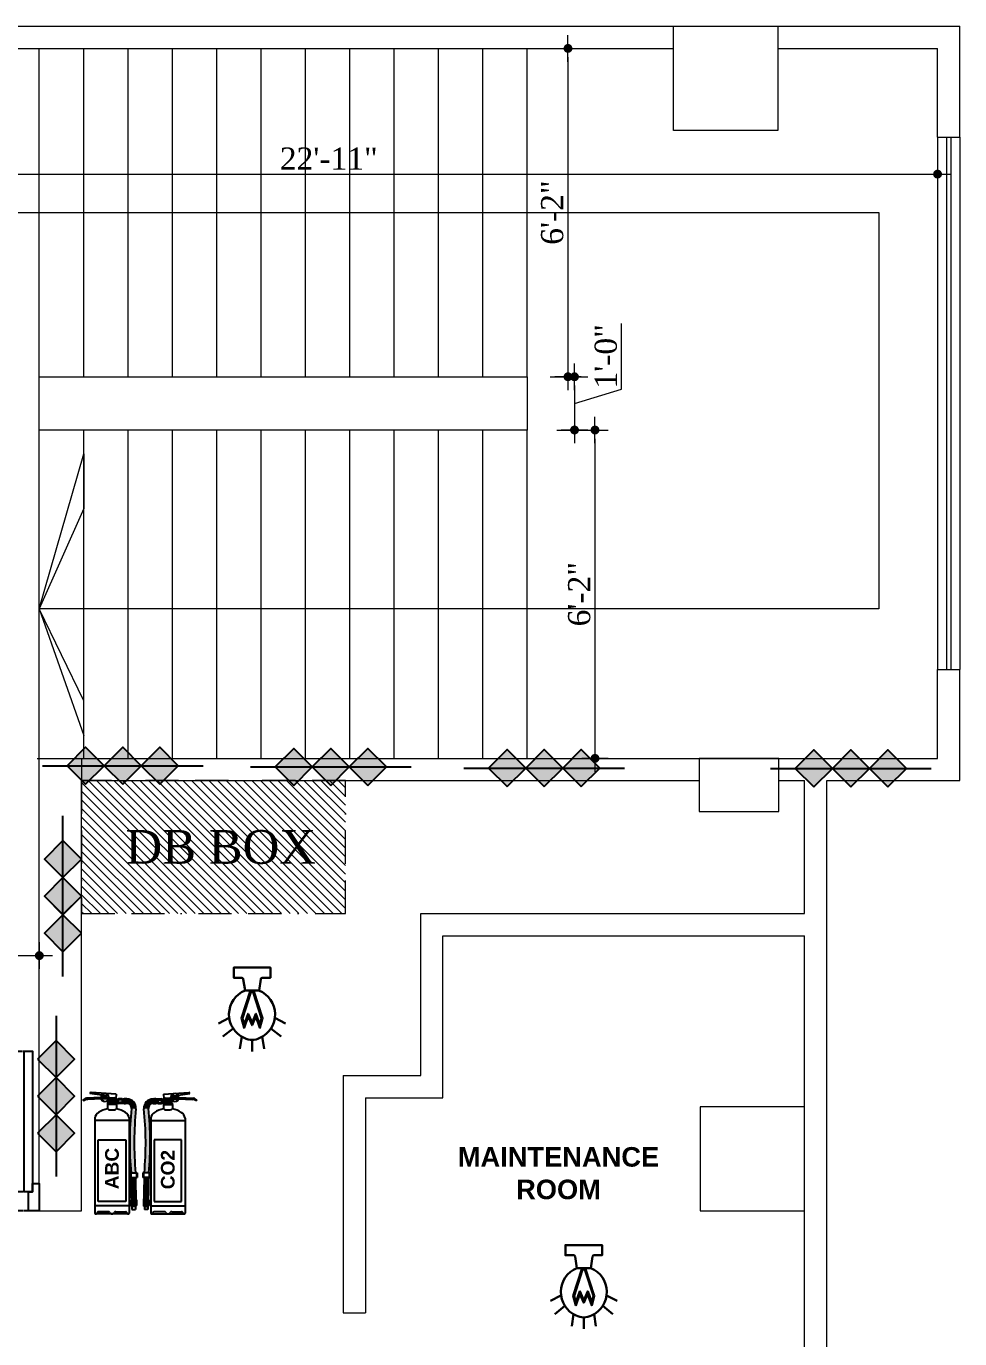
# Model space of a CAD drawing. Header units: inches. Extents: x -250485 to 735580, y -140410 to 288049.
# Drawn here: x 35445.6 to 35656.1, y 21569.8 to 21865.6 of the extents above; entities that cross this region are included whole.
import ezdxf

# ---------------------------------------------------------------- set-up
doc = ezdxf.new("R2010")
doc.units = ezdxf.units.IN
doc.header["$MEASUREMENT"] = 0
doc.header["$PDMODE"] = 35
doc.linetypes.add('BORDER2', pattern=[0.875, 0.25, -0.125, 0.25, -0.125, 0, -0.125])
doc.linetypes.add('DASH', pattern=[0.35, 0.25, -0.1])
doc.layers.get('0').update_dxf_attribs({"lineweight": 0})
doc.layers.get('Defpoints').update_dxf_attribs({"lineweight": 0})
for name, color, linetype in [('bp door', 40, 'Continuous'), ('fire rated wall', 7, 'Continuous'), ('FIREACC', 30, 'Continuous'), ('OUTSIDE', 253, 'Continuous')]:
    doc.layers.add(name, color=color, linetype=linetype)
for name, color, linetype, lineweight in [('COLUMN-2', 102, 'Continuous', 0), ('DIM_WORKING', 7, 'Continuous', 0), ('Emergency Light', 251, 'Continuous', 15), ('Layer1', 134, 'Continuous', 0), ('PROJ NAME', 7, 'Continuous', 0), ('Rack', 160, 'BORDER2', 0), ('sheet', 7, 'Continuous', 15), ('Stair', 171, 'Continuous', 0), ('SYMBLE', 86, 'Continuous', 0), ('TEXT-1', 7, 'Continuous', 0), ('wall', 7, 'Continuous', 0), ('WALL (I)', 7, 'Continuous', 0)]:
    doc.layers.add(name, color=color, linetype=linetype, lineweight=lineweight)
doc.styles.add('ARIAL', font='times.ttf')
doc.styles.add('REG', font='times.ttf')
doc.styles.get("Standard").update_dxf_attribs({"font": 'arialbd.ttf', "height": 24})
doc.dimstyles.new('Dim-Pres', dxfattribs={"dimtxt": 5.5, "dimasz": 2, "dimexe": 1.5, "dimexo": 1.5, "dimgap": 1, "dimtad": 3, "dimdec": 0, "dimzin": 3, "dimdsep": 46, "dimlunit": 4, "dimtxsty": 'REG', "dimblk": 'point', "dimcen": 2, "dimclrd": 256, "dimclre": 256, "dimclrt": 7, "dimadec": 0, "dimazin": 0, "dimtfac": 0.75, "dimtdec": 0, "dimtmove": 1, "dimatfit": 3, "dimldrblk": 'point', "dimfxl": 0, "dimtolj": 1, "dimtzin": 0, "dimlwd": -1, "dimlwe": -1, "dimarcsym": 1})

# ---------------------------------------------------------------- blocks, each defined once
blk = doc.blocks.new('bfg')
at = {"layer": 'fire rated wall'}
h = blk.add_hatch(color=1, dxfattribs=at)
h.dxf.hatch_style = 1
h.paths.add_polyline_path([(9432308.67, -5613534.51), (9432321.43, -5613547.26), (9432334.18, -5613534.51)])
h.paths.add_polyline_path([(9432334.18, -5613534.51), (9432321.43, -5613521.75), (9432308.67, -5613534.51)])
h.paths.add_polyline_path([(9432334.18, -5613534.51), (9432359.68, -5613534.51), (9432346.93, -5613521.75)])
h.paths.add_polyline_path([(9432334.18, -5613534.51), (9432346.93, -5613547.26), (9432359.68, -5613534.51)])
at = {"layer": 'fire rated wall', "color": 1, "elevation": 0}
for points in [[(9432321.43, -5613547.26), (9432334.18, -5613534.51), (9432321.43, -5613521.75), (9432308.67, -5613534.51)], [(9432346.93, -5613547.26), (9432359.68, -5613534.51), (9432346.93, -5613521.75), (9432334.18, -5613534.51)]]:
    blk.add_lwpolyline(points, close=True, dxfattribs=at)
blk.add_lwpolyline([(9432291.67, -5613534.51), (9432376.69, -5613534.51)], dxfattribs=at)
blk = doc.blocks.new('3HR RATE')
at = {"layer": 'fire rated wall', "xscale": 1.292997314696549, "yscale": 1.292997314696549, "zscale": 1.292997314696549}
for p in [(-12191616.2, 7245476.7), (-12191583.2, 7245476.7)]:
    blk.add_blockref('bfg', p, dxfattribs=at)
blk = doc.blocks.new('dot')
at = {"color": 4}
for p, q in [((0, 1.5), (0, -1.5)), ((-1.5, 0), (1.5, 0))]:
    blk.add_line(p, q, dxfattribs=at)
at = {"color": 6, "const_width": 0.5}
blk.add_lwpolyline([(-0.25, 0, 1), (0.25, 0, 1)], format="xyb", close=True, dxfattribs=at)
blk = doc.blocks.new('point')
blk.add_blockref('dot', (0, 0))
blk = doc.blocks.new('*D568')
at = {"layer": 'Defpoints', "color": 0, "ltscale": 30, "transparency": 16777216}
for p in [(35448.57, 21656.13), (35376.57, 21598.59), (35448.57, 21598.59)]:
    blk.add_point(p, dxfattribs=at)
at = {"layer": 'Layer1', "ltscale": 30, "transparency": 16777216}
for p, q in [((35376.57, 21652.13), (35376.57, 21657.63)), ((35378.57, 21656.13), (35446.57, 21656.13)), ((35448.57, 21652.13), (35448.57, 21657.63))]:
    blk.add_line(p, q, dxfattribs=at)
at = {"layer": 'Layer1', "ltscale": 30, "transparency": 16777216, "xscale": 2, "yscale": 2, "zscale": 2, "rotation": 180}
blk.add_blockref('point', (35376.57, 21656.13), dxfattribs=at)
at = {"layer": 'Layer1', "ltscale": 30, "transparency": 16777216, "xscale": 2, "yscale": 2, "zscale": 2}
blk.add_blockref('point', (35448.57, 21656.13), dxfattribs=at)
at = {"layer": 'Layer1', "color": 7, "ltscale": 30, "transparency": 16777216, "insert": (35412.57, 21659.67), "char_height": 5, "attachment_point": 5, "style": 'REG'}
blk.add_mtext('\\A1;6\'-0"', dxfattribs=at)
blk = doc.blocks.new('fddfgdgfsg')
at = {"ltscale": 100000}
h = blk.add_hatch(color=1, dxfattribs=at)
h.paths.add_polyline_path([(2091.9, -12378.98), (2096.33, -12383.41), (2100.73, -12379), (2100.72, -12378.98), (2100.73, -12378.97), (2096.32, -12374.56)])
h.paths.add_polyline_path([(2105.14, -12383.41), (2109.56, -12378.98), (2105.14, -12374.56), (2100.73, -12378.97), (2100.75, -12378.98), (2100.73, -12379)])
at = {"layer": 'bp door', "color": 1, "linetype": 'DASH'}
for p, q in [((2117.32, -12362.64, -9.7), (2072.61, -12362.64, -9.7)), ((2072.61, -12368.4, -9.7), (2072.61, -12362.64, -9.7)), ((2117.32, -12368.4, -9.7), (2072.61, -12368.4, -9.7))]:
    blk.add_line(p, q, dxfattribs=at)
at = {"layer": 'bp door', "color": 1, "elevation": -9.7}
for points in [[(2117.32, -12368.4), (2118.55, -12368.4), (2118.55, -12370.87), (2120.61, -12370.87), (2120.61, -12362.64), (2117.32, -12362.64)], [(2116.08, -12410.64), (2118.55, -12410.64), (2118.55, -12368.4), (2116.08, -12368.4)], [(2100.75, -12378.98), (2096.32, -12374.56), (2091.9, -12378.98), (2096.33, -12383.41)], [(2109.56, -12378.98), (2105.14, -12374.56), (2100.72, -12378.98), (2105.14, -12383.41)]]:
    blk.add_lwpolyline(points, close=True, dxfattribs=at)
at = {"layer": 'bp door', "color": 1, "linetype": 'DASH'}
blk.add_arc((2114.39, -12368.89, -9.7), 41.79, 179.3284, 272.3206, dxfattribs=at)
blk = doc.blocks.new('fsgfdsgs')
at = {"layer": 'Layer1', "rotation": 90}
blk.add_blockref('fddfgdgfsg', (-9519.84, -14665.81, 9.7), dxfattribs=at)
at = {"layer": 'Layer1', "xscale": -1, "rotation": 90}
blk.add_blockref('fddfgdgfsg', (-9519.84, -10520.59, 9.7), dxfattribs=at)
blk = doc.blocks.new('*D570')
at = {"layer": 'Defpoints', "color": 0, "ltscale": 30, "transparency": 16777216}
for p in [(35558.57, 21860.59), (35558.57, 21786.59), (35567.75, 21786.59)]:
    blk.add_point(p, dxfattribs=at)
at = {"layer": 'Layer1', "ltscale": 30, "transparency": 16777216}
for p, q in [((35563.75, 21860.59), (35569.25, 21860.59)), ((35567.75, 21858.59), (35567.75, 21788.59)), ((35563.75, 21786.59), (35569.25, 21786.59))]:
    blk.add_line(p, q, dxfattribs=at)
at = {"layer": 'Layer1', "ltscale": 30, "transparency": 16777216, "xscale": 2, "yscale": 2, "zscale": 2}
for p, rotation in [((35567.75, 21860.59), 90), ((35567.75, 21786.59), 270)]:
    blk.add_blockref('point', p, dxfattribs=dict(at, rotation=rotation))
at = {"layer": 'Layer1', "color": 7, "ltscale": 30, "transparency": 16777216, "insert": (35564.21, 21823.59), "char_height": 5, "attachment_point": 5, "rotation": 90, "style": 'REG'}
blk.add_mtext('\\A1;6\'-2"', dxfattribs=at)
blk = doc.blocks.new('*D571')
at = {"layer": 'Defpoints', "color": 0, "ltscale": 30, "transparency": 16777216}
for p in [(35558.57, 21786.59), (35558.57, 21774.59), (35569.22, 21774.59)]:
    blk.add_point(p, dxfattribs=at)
at = {"layer": 'Layer1', "ltscale": 30, "transparency": 16777216}
for p, q in [((35579.85, 21783.78), (35579.85, 21798.61)), ((35565.22, 21786.59), (35570.72, 21786.59)), ((35569.22, 21784.59), (35569.22, 21776.59)), ((35569.22, 21780.59), (35579.85, 21783.78)), ((35565.22, 21774.59), (35570.72, 21774.59))]:
    blk.add_line(p, q, dxfattribs=at)
at = {"layer": 'Layer1', "ltscale": 30, "transparency": 16777216, "xscale": 2, "yscale": 2, "zscale": 2}
for p, rotation in [((35569.22, 21786.59), 90), ((35569.22, 21774.59), 270)]:
    blk.add_blockref('point', p, dxfattribs=dict(at, rotation=rotation))
at = {"layer": 'Layer1', "color": 7, "ltscale": 30, "transparency": 16777216, "insert": (35576.3, 21791.19), "char_height": 5, "attachment_point": 5, "rotation": 90, "style": 'REG'}
blk.add_mtext('\\A1;1\'-0"', dxfattribs=at)
blk = doc.blocks.new('*D572')
at = {"layer": 'Defpoints', "color": 0, "ltscale": 30, "transparency": 16777216}
for p in [(35558.57, 21774.59), (35558.57, 21700.59), (35573.84, 21700.59)]:
    blk.add_point(p, dxfattribs=at)
at = {"layer": 'Layer1', "ltscale": 30, "transparency": 16777216}
for p, q in [((35569.84, 21774.59), (35575.34, 21774.59)), ((35573.84, 21772.59), (35573.84, 21702.59)), ((35569.84, 21700.59), (35575.34, 21700.59))]:
    blk.add_line(p, q, dxfattribs=at)
at = {"layer": 'Layer1', "ltscale": 30, "transparency": 16777216, "xscale": 2, "yscale": 2, "zscale": 2}
for p, rotation in [((35573.84, 21774.59), 90), ((35573.84, 21700.59), 270)]:
    blk.add_blockref('point', p, dxfattribs=dict(at, rotation=rotation))
at = {"layer": 'Layer1', "color": 7, "ltscale": 30, "transparency": 16777216, "insert": (35570.3, 21737.59), "char_height": 5, "attachment_point": 5, "rotation": 90, "style": 'REG'}
blk.add_mtext('\\A1;6\'-2"', dxfattribs=at)
blk = doc.blocks.new('*D573')
at = {"layer": 'Defpoints', "color": 0, "ltscale": 30, "transparency": 16777216}
for p in [(35376.57, 21842.09), (35651.07, 21842.09), (35651.07, 21832.26)]:
    blk.add_point(p, dxfattribs=at)
at = {"layer": 'Layer1', "ltscale": 30, "transparency": 16777216}
for p, q in [((35376.57, 21836.26), (35376.57, 21830.76)), ((35651.07, 21836.26), (35651.07, 21830.76)), ((35378.57, 21832.26), (35649.07, 21832.26))]:
    blk.add_line(p, q, dxfattribs=at)
at = {"layer": 'Layer1', "ltscale": 30, "transparency": 16777216, "xscale": 2, "yscale": 2, "zscale": 2, "rotation": 180}
blk.add_blockref('point', (35376.57, 21832.26), dxfattribs=at)
at = {"layer": 'Layer1', "ltscale": 30, "transparency": 16777216, "xscale": 2, "yscale": 2, "zscale": 2}
blk.add_blockref('point', (35651.07, 21832.26), dxfattribs=at)
at = {"layer": 'Layer1', "color": 7, "ltscale": 30, "transparency": 16777216, "insert": (35513.82, 21835.76), "char_height": 5, "attachment_point": 5, "style": 'REG'}
blk.add_mtext('\\A1;22\'-11"', dxfattribs=at)
blk = doc.blocks.new('A$C16DB04AD')
at = {"layer": 'Emergency Light', "color": 154, "lineweight": 30}
for p, q in [((-6.54, -14.39), (-9.59, -15.98)), ((6.54, -14.39), (9.59, -15.98)), ((-5.43, -17.4), (-8.33, -19.77)), ((5.43, -17.4), (8.33, -19.77)), ((-2.95, -19.78), (-3.46, -23.22)), ((0, -20.7), (0, -24)), ((2.95, -19.78), (3.46, -23.22))]:
    blk.add_line(p, q, dxfattribs=at)
blk.add_lwpolyline([(-2, -6.57), (-2.49, -3.28, 0.371278), (-2.94, -2.89), (-5.25, -2.89), (-5.25, 0), (5.25, 0), (5.25, -2.89), (2.94, -2.89, 0.371278), (2.49, -3.28), (2, -6.57)], format="xyb", dxfattribs=at)
at = {"layer": 'Emergency Light', "color": 1, "lineweight": 30}
blk.add_lwpolyline([(-0.43, -6.57), (-3.01, -14.48), (-2.28, -17.27), (-1.1, -13.91), (0, -16.5), (1.1, -13.91), (2.28, -17.27), (3.01, -14.48), (0.43, -6.57)], dxfattribs=at)
blk.add_lwpolyline([(0.43, -7.28, 0.690361), (-0.43, -7.28), (-2.75, -14.5), (-2.25, -16.42), (-1.12, -13.21), (0, -15.86), (1.12, -13.21), (2.25, -16.42), (2.75, -14.5), (0.43, -7.28)], format="xyb", dxfattribs=at)
at = {"layer": 'Emergency Light', "color": 154, "lineweight": 30}
blk.add_lwpolyline([(-2.02, -6.58), (2, -6.57)], dxfattribs=at)
for centre, radius, start, end in [((0.78, -13.41), 7.38, 112.0671, 245.9767), ((-0.78, -13.41), 7.38, 294.0233, 67.9329), ((0, -15.96), 4.74, 241.9689, 298.0311)]:
    blk.add_arc(centre, radius, start, end, dxfattribs=at)
blk = doc.blocks.new('*U196')
at = {"layer": 'OUTSIDE', "linetype": 'Continuous'}
for points in [[(-100.1, 481.8), (-104.2, 460.2), (-78.9, 477.6)], [(-78.9, 477.6), (-104.2, 460.2), (-84.3, 462.4)], [(-84.3, 462.4), (-104.2, 460.2), (-76.6, 321.2)], [(-104.2, 460.2), (-96.6, 320.1), (-76.6, 321.2)], [(-85.3, 498), (-100.1, 481.8), (-46.6, 485.8)], [(-46.6, 485.8), (-100.1, 481.8), (-64, 484)], [(-64, 484), (-100.1, 481.8), (-78.9, 477.6)], [(-64.2, 504), (-85.3, 498), (-52.4, 503.4)], [(-52.4, 503.4), (-85.3, 498), (-46.6, 502.2)], [(-43.2, 502.2), (-85.3, 498), (-43.2, 485.8)], [(-85.3, 498), (-43.2, 502.2), (-46.6, 502.2)], [(-85.3, 498), (-46.6, 485.8), (-43.2, 485.8)], [(-52.4, 503.4), (-58.3, 504), (-64.2, 504)], [(-46.6, 485.8), (-64, 484), (-52.4, 484.6)], [(-52.4, 484.6), (-64, 484), (-58.3, 484)], [(-96.6, 320.1), (-102.4, 180), (-82.5, 180)], [(-76.6, 321.2), (-96.6, 320.1), (-82.5, 180)], [(-82, 160), (-102.8, 111), (-82.8, 111)], [(-102, 160), (-102.8, 111), (-82, 160)], [(-102.8, 111), (-104.2, 62), (-84.2, 62)], [(-82.8, 111), (-102.8, 111), (-84.2, 62)]]:
    blk.add_solid(points, dxfattribs=at)
blk = doc.blocks.new('*U195')
at = {"layer": 'OUTSIDE', "linetype": 'Continuous'}
for points in [[(0, 488.3), (-0.7, 487.2), (0.9, 485.5)], [(-0.7, 487.2), (-0.3, 486), (0.9, 485.5)], [(0.4, 499.9), (0, 488.3), (0.9, 485.5)], [(0.8, 499.9), (0.4, 499.9), (0.9, 485.5)], [(0.9, 499.9), (0.8, 499.9), (0.9, 485.5)], [(0.9, 499.9), (0.9, 485.5), (1.7, 488.3)], [(1.2, 499.9), (0.9, 499.9), (1.7, 488.3)], [(1.7, 488.3), (0.9, 485.5), (2.4, 487.2)], [(2.4, 487.2), (0.9, 485.5), (2, 486)]]:
    blk.add_solid(points, dxfattribs=at)
blk = doc.blocks.new('CO2')
at = {"layer": 'FIREACC', "color": 31}
for p, q in [((-39658, 31682), (-39626, 31682)), ((-39658, 31682), (-39658, 31666)), ((-39657.2, 31685.2), (-39626.8, 31685.2)), ((-39657.2, 31683.6), (-39657.2, 31682)), ((-39657.2, 31683.6), (-39626.8, 31683.6)), ((-39657, 31717.2), (-39568.9, 31723.6)), ((-39657, 31717.2), (-39655.8, 31701.2)), ((-39630.5, 31701.2), (-39655.9, 31701.2)), ((-39655.9, 31685.2), (-39655.9, 31701.2)), ((-39655.3, 31701.2), (-39655.7, 31707.1)), ((-39651.6, 31705.1), (-39631.2, 31704)), ((-39651.5, 31703.5), (-39651.6, 31705.1)), ((-39651.6, 31702.6), (-39630.7, 31701.9)), ((-39630.7, 31704), (-39626.1, 31703.7)), ((-39630.2, 31701.9), (-39604.6, 31701.1)), ((-39628.1, 31701.2), (-39630, 31701.2)), ((-39628.1, 31697.8), (-39628.1, 31701.2)), ((-39628.1, 31685.2), (-39628.1, 31697.1)), ((-39626.8, 31683.6), (-39626.8, 31682)), ((-39626, 31682), (-39626, 31666)), ((-39623.8, 31709.3), (-39623.6, 31706.3)), ((-39623.7, 31707.7), (-39603.7, 31706.7)), ((-39621.8, 31711.8), (-39606.4, 31714)), ((-39605.9, 31714.1), (-39564.7, 31719.9)), ((-39604.2, 31701.1), (-39557.5, 31699.5)), ((-39603.3, 31706.6), (-39552.1, 31703.9)), ((-39702, 31633.6), (-39702, 31300.6)), ((-39582, 31633.6), (-39582, 31300.6)), ((-39655.3, 31305.6), (-39691, 31305.6)), ((-39628.7, 31305.6), (-39593.9, 31305.6))]:
    blk.add_line(p, q, dxfattribs=at)
for centre, radius in [((-39653.4, 31703.3), 0.818), ((-39642, 31693.2), 8), ((-39642, 31693.2), 7.11)]:
    blk.add_circle(centre, radius, dxfattribs=at)
for centre, radius, start, end in [((-39657.2, 31684.4), 0.8, 90, 270), ((-39653.4, 31703.3), 1.96, 184.1612, 4.1612), ((-39626.8, 31684.4), 0.8, 270, 90), ((-39626, 31706.1), 2.4, 266.9201, 4.1612), ((-39621.4, 31709.5), 2.4, 97.9905, 184.1612), ((-39568.7, 31719.6), 4, 4.1612, 94.1612), ((-39562.3, 31655.6), 44.2, 59.9746, 83.8066), ((-39555.6, 31687.7), 16.6, 21.9213, 77.9269), ((-39675.9, 31630.6), 26.3, 119.5311, 173.3898), ((-39641.5, 31581.1), 86.5, 100.9999, 123.208), ((-39642.5, 31581.1), 86.5, 56.792, 79.0001), ((-39608.1, 31630.6), 26.3, 6.6102, 60.4689), ((-39697.8, 31302.3), 4.51, 202.0814, 252.7663), ((-39699.4, 31302.4), 4.45, 276.3773, 340.9868), ((-39686.5, 31298.3), 9.06, 135.2683, 162.981), ((-39690.5, 31301.8), 3.74, 83.2574, 130.4174), ((-39654.9, 31298.8), 6.79, 39.6417, 93.3999), ((-39642.3, 31305.7), 7.75, 199.8006, 272.52), ((-39641.7, 31305.7), 7.75, 267.48, 340.1994), ((-39629.1, 31298.8), 6.79, 86.6001, 140.3583), ((-39593.5, 31301.8), 3.74, 49.5826, 96.7426), ((-39597.5, 31298.3), 9.06, 17.019, 44.7317), ((-39584.6, 31302.4), 4.45, 199.0132, 263.6227), ((-39586.2, 31302.3), 4.51, 287.2337, 337.9186)]:
    blk.add_arc(centre, radius, start, end, dxfattribs=at)
at = {"layer": 'OUTSIDE', "color": 31}
for p, q in [((-39694.1, 31701.2), (-39689.3, 31701.2)), ((-39677.2, 31701.2), (-39665.8, 31701.2)), ((-39677.2, 31701.2), (-39677.2, 31685.2)), ((-39677.2, 31697.8), (-39665.5, 31697.8)), ((-39677.2, 31688.6), (-39665.5, 31688.6)), ((-39677.2, 31685.2), (-39665.8, 31685.2)), ((-39677.1, 31698.9), (-39665.5, 31698.9)), ((-39677.1, 31687.5), (-39665.5, 31687.5)), ((-39661.2, 31699.5), (-39655.9, 31699.5)), ((-39661.2, 31699.5), (-39661.2, 31686.9)), ((-39661.2, 31695.5), (-39655.9, 31695.5)), ((-39661.2, 31690.9), (-39655.9, 31690.9)), ((-39661.2, 31686.9), (-39655.9, 31686.9)), ((-39655.8, 31701.2), (-39655.3, 31701.2)), ((-39644.9, 31695), (-39646.8, 31696.2)), ((-39642.7, 31689.4), (-39644.7, 31699.8)), ((-39642.4, 31697.9), (-39642.7, 31688.6)), ((-39642.4, 31697.9), (-39642, 31697.9)), ((-39641.7, 31697.9), (-39642, 31697.9)), ((-39641.7, 31697.9), (-39642, 31697.9)), ((-39641.7, 31697.9), (-39641.3, 31688.6)), ((-39641.3, 31689.4), (-39639.3, 31699.8)), ((-39639.1, 31695), (-39637.2, 31696.2)), ((-39632.4, 31706.4), (-39630.6, 31706.4)), ((-39630.6, 31705.7), (-39632.4, 31705.7)), ((-39702, 31626), (-39582, 31626)), ((-39702, 31326), (-39582, 31326)), ((-39699.2, 31298), (-39584.8, 31298))]:
    blk.add_line(p, q, dxfattribs=at)
at = {"layer": 'OUTSIDE', "color": 1}
for p, q in [((-39694.1, 31685.2), (-39689.3, 31685.2)), ((-39677.3, 31699.8), (-39679.9, 31699.8)), ((-39677.3, 31686.6), (-39679.9, 31686.6)), ((-39690, 31557.8), (-39690, 31341.8)), ((-39594, 31557.8), (-39690, 31557.8)), ((-39594, 31341.8), (-39594, 31557.8)), ((-39730, 31442), (-39730, 31426)), ((-39702, 31442), (-39730, 31442)), ((-39702, 31426), (-39730, 31426)), ((-39727.9, 31442), (-39727.9, 31426)), ((-39708, 31442), (-39708, 31426)), ((-39727.7, 31347.6), (-39727.7, 31346)), ((-39708.5, 31347.6), (-39727.7, 31347.6)), ((-39727.2, 31346), (-39727.7, 31346)), ((-39727.7, 31346), (-39727.7, 31328)), ((-39727.2, 31345.9), (-39727.2, 31328)), ((-39710.1, 31326), (-39726.1, 31326)), ((-39724.9, 31325), (-39724.9, 31326)), ((-39724.9, 31325), (-39711.3, 31325)), ((-39721.9, 31346), (-39724.3, 31346)), ((-39724.3, 31345.9), (-39724.3, 31328)), ((-39724.3, 31325), (-39724.3, 31314)), ((-39724.3, 31324.1), (-39711.8, 31324.1)), ((-39711.8, 31314), (-39724.3, 31314)), ((-39721.9, 31345.9), (-39721.9, 31328)), ((-39719.3, 31326), (-39719.3, 31346)), ((-39716.9, 31346), (-39719.3, 31346)), ((-39716.9, 31326), (-39716.9, 31346)), ((-39716.9, 31326), (-39716.9, 31346)), ((-39714.2, 31346), (-39711.8, 31346)), ((-39714.2, 31345.9), (-39714.2, 31328)), ((-39711.8, 31345.9), (-39711.8, 31328)), ((-39711.8, 31325), (-39711.8, 31314)), ((-39711.3, 31325), (-39711.3, 31326)), ((-39708.9, 31346), (-39708.5, 31346)), ((-39708.9, 31345.9), (-39708.9, 31328)), ((-39708.5, 31347.6), (-39708.5, 31346)), ((-39708.5, 31346), (-39708.5, 31328)), ((-39690, 31341.8), (-39594, 31341.8))]:
    blk.add_line(p, q, dxfattribs=at)
at = {"layer": 'OUTSIDE', "color": 31}
for centre, radius, start, end in [((-39694, 31669), 32.2, 90.1556, 185.0263), ((-39694, 31669), 16.2, 90.3251, 183.7727), ((-39691.3, 31730.2), 45.1, 272.4836, 284.5448), ((-39666, 31693.8), 7.45, 50.2127, 88.8117), ((-39666, 31692.6), 7.45, 271.1883, 309.7873), ((-39665.6, 31700.9), 1.98, 271.9881, 358.9526), ((-39667.9, 31693.2), 5.13, 297.4534, 62.5466), ((-39665.6, 31685.5), 1.98, 1.0474, 88.0119), ((-39642, 31693.2), 5.65, 115.6308, 148.0837), ((-39642, 31693.2), 3.41, 125.5003, 148.0837), ((-39642, 31687.6), 1.22, 124.6063, 55.8009), ((-39642, 31693.2), 3.41, 31.9163, 54.4997), ((-39642, 31693.2), 5.65, 31.9163, 64.3692), ((-39632.4, 31706), 0.343, 90, 270), ((-39617.3, 31705.9), 14, 181.0255, 178.2204), ((-39617.3, 31705.9), 13.6, 181.0585, 178.1631), ((-39630.6, 31706), 0.343, 270, 90), ((-40885.3, 31546.6), 1165.4, 354.8506, 5.8887), ((-40874.1, 31547.2), 1170.2, 354.8444, 5.9227), ((-39644.1, 31689.8), 27.6, 239.6837, 274.3046), ((-39639.5, 31687.9), 25.7, 264.3962, 301.6155)]:
    blk.add_arc(centre, radius, start, end, dxfattribs=at)
at = {"layer": 'OUTSIDE', "color": 1}
for centre, radius, start, end in [((-39691.3, 31656.2), 45.1, 75.4552, 87.5164), ((-42910.4, 31458.9), 3186.3, 357.9975, 359.4077), ((-42910.4, 31458.9), 3202.3, 358.0075, 359.4106), ((-39724.8, 31328.7), 2.97, 192.2541, 244.019), ((-39724.3, 31328.7), 2.97, 192.2541, 244.019), ((-39721.4, 31328.7), 2.97, 192.2541, 244.019), ((-39719, 31328.7), 2.97, 192.2541, 244.019), ((-39717.1, 31328.7), 2.97, 295.981, 347.7459), ((-39714.7, 31328.7), 2.97, 295.981, 347.7459), ((-39711.8, 31328.7), 2.97, 295.981, 347.7459), ((-39711.4, 31328.7), 2.97, 295.981, 347.7459)]:
    blk.add_arc(centre, radius, start, end, dxfattribs=at)
at = {"layer": 'OUTSIDE', "color": 1, "linetype": 'Continuous', "xscale": 0.8000000000029104, "yscale": 0.7999999999992724, "zscale": 0.7999999999999443}
blk.add_blockref('*U196', (-39642.7, 31298), dxfattribs=at)
at = {"layer": 'OUTSIDE', "color": 31, "linetype": 'Continuous', "xscale": 0.8000000000029104, "yscale": 0.7999999999992724, "zscale": 0.7999999999999443}
blk.add_blockref('*U195', (-39642.7, 31298), dxfattribs=at)
at = {"layer": 'sheet', "color": 5, "insert": (-39666.5, 31384.5), "char_height": 48, "width": 165, "attachment_point": 1, "rotation": 90}
blk.add_mtext('{\\C6;CO2}', dxfattribs=at)
blk = doc.blocks.new('ABC')
at = {"layer": 'FIREACC', "color": 11}
for p, q in [((-39154.2, 31706.6), (-39205.4, 31703.9)), ((-39153.3, 31701.1), (-39200, 31699.5)), ((-39151.6, 31714.1), (-39192.8, 31719.9)), ((-39100.5, 31717.2), (-39188.6, 31723.6)), ((-39133.8, 31707.7), (-39153.8, 31706.7)), ((-39127.3, 31701.9), (-39152.9, 31701.1)), ((-39135.7, 31711.8), (-39151.1, 31714)), ((-39133.7, 31709.3), (-39133.9, 31706.3)), ((-39099.5, 31682), (-39131.5, 31682)), ((-39131.5, 31682), (-39131.5, 31666)), ((-39126.8, 31704), (-39131.4, 31703.7)), ((-39100.3, 31685.2), (-39130.7, 31685.2)), ((-39130.7, 31683.6), (-39130.7, 31682)), ((-39100.3, 31683.6), (-39130.7, 31683.6)), ((-39129.4, 31697.8), (-39129.4, 31701.2)), ((-39129.4, 31701.2), (-39127.5, 31701.2)), ((-39129.4, 31685.2), (-39129.4, 31697.1)), ((-39127, 31701.2), (-39101.6, 31701.2)), ((-39105.9, 31702.6), (-39126.8, 31701.9)), ((-39105.9, 31705.1), (-39126.3, 31704)), ((-39106, 31703.5), (-39105.9, 31705.1)), ((-39102.2, 31701.2), (-39101.8, 31707.1)), ((-39100.5, 31717.2), (-39101.7, 31701.2)), ((-39101.6, 31685.2), (-39101.6, 31701.2)), ((-39100.3, 31683.6), (-39100.3, 31682)), ((-39099.5, 31682), (-39099.5, 31666)), ((-39175.5, 31633.6), (-39175.5, 31300.6)), ((-39055.5, 31633.6), (-39055.5, 31300.6)), ((-39128.8, 31305.6), (-39163.6, 31305.6)), ((-39102.2, 31305.6), (-39066.5, 31305.6))]:
    blk.add_line(p, q, dxfattribs=at)
for centre, radius in [((-39115.5, 31693.2), 8), ((-39115.5, 31693.2), 7.11), ((-39104.1, 31703.3), 0.818)]:
    blk.add_circle(centre, radius, dxfattribs=at)
for centre, radius, start, end in [((-39201.9, 31687.7), 16.6, 102.0731, 158.0787), ((-39195.2, 31655.6), 44.2, 96.1934, 120.0254), ((-39188.8, 31719.6), 4, 85.8388, 175.8388), ((-39136.1, 31709.5), 2.4, 355.8388, 82.0095), ((-39131.5, 31706.1), 2.4, 175.8388, 273.0799), ((-39130.7, 31684.4), 0.8, 90, 270), ((-39104.1, 31703.3), 1.96, 175.8388, 355.8388), ((-39100.3, 31684.4), 0.8, 270, 90), ((-39149.4, 31630.6), 26.3, 119.5311, 173.3898), ((-39115, 31581.1), 86.5, 100.9999, 123.208), ((-39116, 31581.1), 86.5, 56.792, 79.0001), ((-39081.6, 31630.6), 26.3, 6.6102, 60.4689), ((-39171.3, 31302.3), 4.51, 202.0814, 252.7663), ((-39172.9, 31302.4), 4.45, 276.3773, 340.9868), ((-39160, 31298.3), 9.06, 135.2683, 162.981), ((-39164, 31301.8), 3.74, 83.2574, 130.4174), ((-39128.4, 31298.8), 6.79, 39.6417, 93.3999), ((-39115.8, 31305.7), 7.75, 199.8006, 272.52), ((-39115.2, 31305.7), 7.75, 267.48, 340.1994), ((-39102.6, 31298.8), 6.79, 86.6001, 140.3583), ((-39067, 31301.8), 3.74, 49.5826, 96.7426), ((-39071, 31298.3), 9.06, 17.019, 44.7317), ((-39058.1, 31302.4), 4.45, 199.0132, 263.6227), ((-39059.7, 31302.3), 4.51, 287.2337, 337.9186)]:
    blk.add_arc(centre, radius, start, end, dxfattribs=at)
at = {"layer": 'OUTSIDE', "color": 11}
for p, q in [((-39125.1, 31706.4), (-39126.9, 31706.4)), ((-39126.9, 31705.7), (-39125.1, 31705.7)), ((-39118.4, 31695), (-39120.3, 31696.2)), ((-39116.2, 31689.4), (-39118.2, 31699.8)), ((-39115.8, 31697.9), (-39116.2, 31688.6)), ((-39115.8, 31697.9), (-39115.5, 31697.9)), ((-39115.8, 31697.9), (-39115.5, 31697.9)), ((-39115.1, 31697.9), (-39115.5, 31697.9)), ((-39115.1, 31697.9), (-39114.8, 31688.6)), ((-39114.8, 31689.4), (-39112.8, 31699.8)), ((-39112.6, 31695), (-39110.7, 31696.2)), ((-39101.7, 31701.2), (-39102.2, 31701.2)), ((-39096.3, 31699.5), (-39101.6, 31699.5)), ((-39096.3, 31695.5), (-39101.6, 31695.5)), ((-39096.3, 31690.9), (-39101.6, 31690.9)), ((-39096.3, 31686.9), (-39101.6, 31686.9)), ((-39096.3, 31699.5), (-39096.3, 31686.9)), ((-39080.4, 31698.9), (-39092, 31698.9)), ((-39080.3, 31697.8), (-39092, 31697.8)), ((-39080.3, 31688.6), (-39092, 31688.6)), ((-39080.4, 31687.5), (-39092, 31687.5)), ((-39080.3, 31701.2), (-39091.7, 31701.2)), ((-39080.3, 31685.2), (-39091.7, 31685.2)), ((-39080.3, 31701.2), (-39080.3, 31685.2)), ((-39080.2, 31686.6), (-39077.6, 31686.6)), ((-39063.4, 31685.2), (-39068.2, 31685.2)), ((-39055.5, 31626), (-39175.5, 31626)), ((-39055.5, 31326), (-39175.5, 31326)), ((-39058.3, 31298), (-39172.7, 31298))]:
    blk.add_line(p, q, dxfattribs=at)
at = {"layer": 'OUTSIDE', "color": 1}
for p, q in [((-39080.2, 31699.8), (-39077.6, 31699.8)), ((-39063.4, 31701.2), (-39068.2, 31701.2)), ((-39163.5, 31341.8), (-39163.5, 31557.8)), ((-39163.5, 31557.8), (-39067.5, 31557.8)), ((-39067.5, 31557.8), (-39067.5, 31341.8)), ((-39055.5, 31442), (-39027.5, 31442)), ((-39055.5, 31426), (-39027.5, 31426)), ((-39049.5, 31442), (-39049.5, 31426)), ((-39029.6, 31442), (-39029.6, 31426)), ((-39027.5, 31442), (-39027.5, 31426)), ((-39067.5, 31341.8), (-39163.5, 31341.8)), ((-39049, 31347.6), (-39049, 31346)), ((-39049, 31347.6), (-39029.8, 31347.6)), ((-39048.6, 31346), (-39049, 31346)), ((-39049, 31346), (-39049, 31328)), ((-39048.6, 31345.9), (-39048.6, 31328)), ((-39047.4, 31326), (-39031.4, 31326)), ((-39046.2, 31325), (-39046.2, 31326)), ((-39032.6, 31325), (-39046.2, 31325)), ((-39043.3, 31346), (-39045.7, 31346)), ((-39045.7, 31345.9), (-39045.7, 31328)), ((-39045.7, 31325), (-39045.7, 31314)), ((-39033.2, 31324.1), (-39045.7, 31324.1)), ((-39045.7, 31314), (-39033.2, 31314)), ((-39043.3, 31345.9), (-39043.3, 31328)), ((-39040.6, 31326), (-39040.6, 31346)), ((-39040.6, 31326), (-39040.6, 31346)), ((-39040.6, 31346), (-39038.2, 31346)), ((-39038.2, 31326), (-39038.2, 31346)), ((-39035.6, 31346), (-39033.2, 31346)), ((-39035.6, 31345.9), (-39035.6, 31328)), ((-39033.2, 31345.9), (-39033.2, 31328)), ((-39033.2, 31325), (-39033.2, 31314)), ((-39032.6, 31325), (-39032.6, 31326)), ((-39030.3, 31346), (-39029.8, 31346)), ((-39030.3, 31345.9), (-39030.3, 31328)), ((-39029.8, 31347.6), (-39029.8, 31346)), ((-39029.8, 31346), (-39029.8, 31328))]:
    blk.add_line(p, q, dxfattribs=at)
at = {"layer": 'OUTSIDE', "color": 11}
for centre, radius, start, end in [((-39140.2, 31705.9), 14, 1.7796, 358.9745), ((-39140.2, 31705.9), 13.6, 1.8369, 358.9415), ((-39126.9, 31706), 0.343, 90, 270), ((-39125.1, 31706), 0.343, 270, 90), ((-39115.5, 31693.2), 5.65, 115.6308, 148.0837), ((-39115.5, 31693.2), 3.41, 125.5003, 148.0837), ((-39115.5, 31687.6), 1.22, 124.1991, 55.3937), ((-39115.5, 31693.2), 3.41, 31.9163, 54.4997), ((-39115.5, 31693.2), 5.65, 31.9163, 64.3692), ((-39091.5, 31693.8), 7.45, 91.1883, 129.7873), ((-39091.5, 31692.6), 7.45, 230.2127, 268.8117), ((-39089.6, 31693.2), 5.13, 117.4534, 242.5466), ((-39091.9, 31700.9), 1.98, 181.0474, 268.0119), ((-39091.9, 31685.5), 1.98, 91.9881, 178.9526), ((-39066.2, 31730.2), 45.1, 255.4552, 267.5164), ((-39063.5, 31669), 32.2, 354.9737, 89.8444), ((-39063.5, 31669), 16.2, 356.2273, 89.6749), ((-39118, 31687.9), 25.7, 238.3845, 275.6038), ((-39113.4, 31689.8), 27.6, 265.6954, 300.3163), ((-37883.4, 31547.2), 1170.2, 174.0773, 185.1556)]:
    blk.add_arc(centre, radius, start, end, dxfattribs=at)
at = {"layer": 'OUTSIDE', "color": 1}
for centre, radius, start, end in [((-39066.2, 31656.2), 45.1, 92.4836, 104.5448), ((-37872.2, 31546.6), 1165.4, 174.1113, 185.1494), ((-35847.1, 31458.9), 3202.3, 180.5894, 181.9925), ((-35847.1, 31458.9), 3186.3, 180.5923, 182.0025), ((-39046.1, 31328.7), 2.97, 192.2541, 244.019), ((-39045.7, 31328.7), 2.97, 192.2541, 244.019), ((-39042.8, 31328.7), 2.97, 192.2541, 244.019), ((-39040.4, 31328.7), 2.97, 192.2541, 244.019), ((-39038.5, 31328.7), 2.97, 295.981, 347.7459), ((-39036.1, 31328.7), 2.97, 295.981, 347.7459), ((-39033.2, 31328.7), 2.97, 295.981, 347.7459), ((-39032.7, 31328.7), 2.97, 295.981, 347.7459)]:
    blk.add_arc(centre, radius, start, end, dxfattribs=at)
at = {"layer": 'OUTSIDE', "color": 11, "linetype": 'Continuous', "xscale": -0.8000000000029104, "yscale": 0.7999999999992724, "zscale": 0.7999999999999443}
blk.add_blockref('*U195', (-39114.8, 31298), dxfattribs=at)
at = {"layer": 'OUTSIDE', "color": 1, "linetype": 'Continuous', "xscale": -0.8000000000029104, "yscale": 0.7999999999992724, "zscale": 0.7999999999999443}
blk.add_blockref('*U196', (-39114.8, 31298), dxfattribs=at)
at = {"layer": 'sheet', "color": 5, "insert": (-39091, 31384.5), "char_height": 48, "width": 165, "attachment_point": 7, "rotation": 90}
blk.add_mtext('{\\C6;ABC}', dxfattribs=at)

msp = doc.modelspace()

# ---------------------------------------------------------------- hatches: boundary and pattern name
at = {"layer": 'WALL (I)', "ltscale": 30}
h = msp.add_hatch(dxfattribs=at)
h.set_pattern_fill('ANSI31', scale=11, angle=90, style=0)
h.set_pattern_definition([(135, (71336.025, -1638.5808), (-0.972271824, -0.972271824), [])])
h.paths.add_polyline_path([(35458.07, 21695.59), (35458.07, 21665.59), (35517.57, 21665.59), (35517.57, 21695.59)])
h.paths.add_polyline_path([(35466.03, 21674.75), (35502.78, 21674.75), (35502.78, 21686.52), (35466.03, 21686.52)], flags=24)

# ---------------------------------------------------------------- linework, layer by layer
at = {"layer": 'COLUMN-2', "color": 7}
for points in [[(35591.57, 21865.59), (35615.07, 21865.59), (35615.07, 21842.09), (35591.57, 21842.09)], [(35597.57, 21598.59), (35621.07, 21598.59), (35621.07, 21622.09), (35597.57, 21622.09)]]:
    msp.add_lwpolyline(points, close=True, dxfattribs=at)
msp.add_lwpolyline([(35615.32, 21700.59), (35597.32, 21700.59), (35597.32, 21688.59), (35615.32, 21688.59), (35615.32, 21700.59)], dxfattribs=at)
at = {"layer": 'DIM_WORKING', "color": 7, "ltscale": 30}
for p, q in [((35651.07, 21840.59), (35656.07, 21840.59)), ((35651.07, 21720.59), (35656.07, 21720.59))]:
    msp.add_line(p, q, dxfattribs=at)
at = {"layer": 'Rack', "color": 7, "ltscale": 30}
msp.add_lwpolyline([(35458.07, 21695.59), (35458.07, 21665.59), (35517.57, 21665.59), (35517.57, 21695.59)], close=True, dxfattribs=at)
at = {"layer": 'Stair', "color": 7, "ltscale": 30}
for p, q in [((35448.57, 21786.59), (35448.57, 21860.59)), ((35458.57, 21786.59), (35458.57, 21860.59)), ((35468.57, 21786.59), (35468.57, 21860.59)), ((35478.57, 21786.59), (35478.57, 21860.59)), ((35488.57, 21786.59), (35488.57, 21860.59)), ((35498.57, 21786.59), (35498.57, 21860.59)), ((35508.57, 21786.59), (35508.57, 21860.59)), ((35518.57, 21786.59), (35518.57, 21860.59)), ((35528.57, 21786.59), (35528.57, 21860.59)), ((35538.57, 21786.59), (35538.57, 21860.59)), ((35548.57, 21786.59), (35548.57, 21860.59)), ((35558.57, 21786.59), (35558.57, 21860.59)), ((35651.07, 21840.59), (35651.07, 21720.59)), ((35653.07, 21840.59), (35653.07, 21720.59)), ((35654.07, 21840.59), (35654.07, 21720.59)), ((35656.07, 21840.59), (35656.07, 21720.59)), ((35448.57, 21700.59), (35448.57, 21774.59)), ((35458.57, 21700.59), (35458.57, 21774.59)), ((35468.57, 21700.59), (35468.57, 21774.59)), ((35478.57, 21700.59), (35478.57, 21774.59)), ((35488.57, 21700.59), (35488.57, 21774.59)), ((35498.57, 21700.59), (35498.57, 21774.59)), ((35508.57, 21700.59), (35508.57, 21774.59)), ((35518.57, 21700.59), (35518.57, 21774.59)), ((35528.57, 21700.59), (35528.57, 21774.59)), ((35538.57, 21700.59), (35538.57, 21774.59)), ((35548.57, 21700.59), (35548.57, 21774.59)), ((35558.57, 21700.59), (35558.57, 21774.59))]:
    msp.add_line(p, q, dxfattribs=at)
msp.add_lwpolyline([(35558.57, 21786.59), (35558.57, 21774.59), (35448.57, 21774.59), (35448.57, 21786.59)], close=True, dxfattribs=at)
at = {"layer": 'SYMBLE', "color": 7, "ltscale": 30}
msp.add_lwpolyline([(35429.23, 21823.59), (35637.85, 21823.59), (35637.85, 21734.26), (35448.57, 21734.26), (35458.57, 21769.22), (35458.57, 21756.89), (35448.57, 21734.26), (35458.57, 21705.75), (35458.57, 21713.57), (35448.57, 21734.26)], dxfattribs=at)
at = {"layer": 'WALL (I)', "color": 7, "ltscale": 30}
for p, q in [((35376.57, 21865.59), (35591.57, 21865.59)), ((35615.07, 21865.59), (35656.07, 21865.59)), ((35656.07, 21840.59), (35656.07, 21865.59)), ((35376.57, 21860.59), (35591.57, 21860.59)), ((35615.07, 21860.59), (35651.07, 21860.59)), ((35651.07, 21840.59), (35651.07, 21860.59)), ((35651.07, 21700.59), (35651.07, 21720.59)), ((35656.07, 21695.59), (35656.07, 21720.59)), ((35448.07, 21700.59), (35651.07, 21700.59)), ((35448.57, 21598.59), (35448.57, 21700.59)), ((35458.07, 21700.59), (35458.07, 21695.59)), ((35458.07, 21695.59), (35597.32, 21695.59)), ((35458.07, 21598.59), (35458.07, 21695.59)), ((35615.32, 21695.59), (35621.07, 21695.59)), ((35621.07, 21665.59), (35621.07, 21695.59)), ((35626.07, 21558.59), (35626.07, 21695.59)), ((35626.07, 21695.59), (35656.07, 21695.59)), ((35534.57, 21629.09), (35534.57, 21665.59)), ((35534.57, 21665.59), (35621.07, 21665.59)), ((35539.57, 21624.09), (35539.57, 21660.59)), ((35539.57, 21660.59), (35621.07, 21660.59)), ((35621.07, 21558.59), (35621.07, 21660.59)), ((35517.07, 21629.09), (35517.07, 21575.59)), ((35517.07, 21629.09), (35534.57, 21629.09)), ((35522.07, 21624.09), (35522.07, 21575.59)), ((35522.07, 21624.09), (35539.57, 21624.09)), ((35448.57, 21598.59), (35458.07, 21598.59)), ((35615.07, 21598.59), (35617.57, 21598.59)), ((35517.07, 21575.59), (35522.07, 21575.59))]:
    msp.add_line(p, q, dxfattribs=at)

# ---------------------------------------------------------------- block references
at = {"layer": 'Emergency Light', "lineweight": 30, "xscale": 0.7868064756185049, "yscale": 0.7868064756185049, "zscale": 0.7868064756213451}
for p in [(35496.52, 21653.43), (35571.32, 21590.88)]:
    msp.add_blockref('A$C16DB04AD', p, dxfattribs=at)
at = {"layer": 'Layer1', "xscale": 0.2533935670508072, "yscale": 0.2533935670526262, "zscale": 0.2533935670521235}
for p in [(34356.73, 24944.49), (34403.63, 24944.21), (34451.76, 24943.94), (34520.89, 24943.89)]:
    msp.add_blockref('3HR RATE', p, dxfattribs=at)
at = {"layer": 'Layer1'}
for name, p, xscale, yscale, zscale, rotation in [('3HR RATE', (32208.34, 20558.9), 0.2533935670508072, 0.2533935670508072, 0.2533935670521235, 90), ('3HR RATE', (38697.89, 22735.09), 0.2533935670508072, 0.2533935670526262, 0.2533935670521235, 270), ('fsgfdsgs', (25967.67, 19466.48), 0.75, 0.75, 0.75, 90)]:
    msp.add_blockref(name, p, dxfattribs=dict(at, xscale=xscale, yscale=yscale, zscale=zscale, rotation=rotation))
at = {"layer": 'wall', "color": 1, "lineweight": 53, "xscale": 0.06433683165232651, "yscale": 0.06433683165232651, "zscale": 0.06433683165094806}
for name, p in [('ABC', (37981.52, 19584.29)), ('CO2', (38028, 19584.29))]:
    msp.add_blockref(name, p, dxfattribs=at)

# ---------------------------------------------------------------- texts
at = {"layer": 'PROJ NAME', "color": 7, "style": 'ARIAL'}
msp.add_text('DB BOX', height=7.583, dxfattribs=at).set_placement((35467.99, 21676.84))
at = {"layer": 'TEXT-1', "color": 7, "ltscale": 0.25, "insert": (35565.61, 21601.18), "char_height": 4.4, "width": 28.8817, "attachment_point": 8, "rotation": 359.9997}
msp.add_mtext(' MAINTENANCE ROOM', dxfattribs=at)

# ---------------------------------------------------------------- dimensions: what is measured, and where the dimension line sits
at = {"layer": 'Layer1', "ltscale": 30}
for base, p1, p2, picture, middle in [((35567.75, 21786.59), (35558.57, 21860.59), (35558.57, 21786.59), '*D570', (35564.21, 21823.59)), ((35569.22, 21774.59), (35558.57, 21786.59), (35558.57, 21774.59), '*D571', (35576.3, 21784.78)), ((35573.84, 21700.59), (35558.57, 21774.59), (35558.57, 21700.59), '*D572', (35570.3, 21737.59))]:
    dim = msp.add_linear_dim(base=base, p1=p1, p2=p2, angle=90, dimstyle='Dim-Pres', override={"dimtxt": 5, "dimfxl": 4, "dimfxlon": 1}, dxfattribs=at)
    dim.commit()
    dim.dimension.update_dxf_attribs({"geometry": picture, "text_midpoint": middle})
for base, p1, p2, picture, middle in [((35651.07078644, 21832.25755586), (35376.57078644, 21842.08700377), (35651.07078644, 21842.08700377), '*D573', (35513.82078644, 21835.75755586)), ((35448.57, 21656.13), (35376.57, 21598.59), (35448.57, 21598.59), '*D568', (35412.57, 21659.67))]:
    dim = msp.add_linear_dim(base=base, p1=p1, p2=p2, dimstyle='Dim-Pres', override={"dimtxt": 5, "dimfxl": 4, "dimfxlon": 1}, dxfattribs=at)
    dim.commit()
    dim.dimension.update_dxf_attribs({"geometry": picture, "text_midpoint": middle})

doc.saveas('drawing.dxf')
